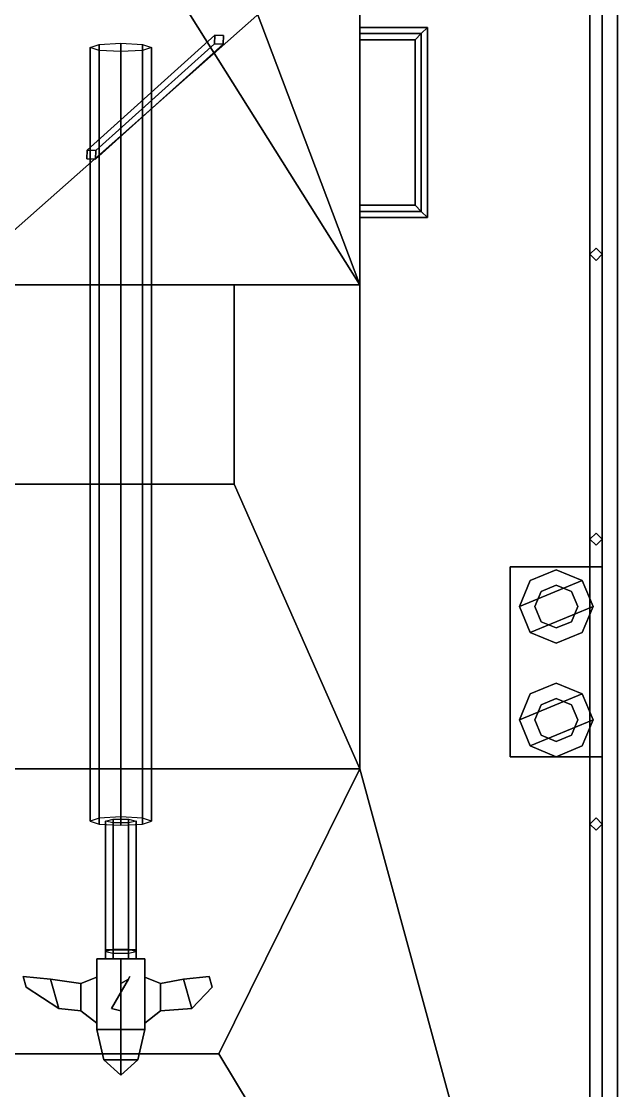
# Model space of a CAD drawing. Header units: millimetres. Extents: x -3.3 to 3.3, y -23.5 to 37.3.
# Drawn here: x 1.306 to 3.25, y -21.43 to -17.94 of the extents above; entities that cross this region are included whole.
import ezdxf

# ---------------------------------------------------------------- set-up
doc = ezdxf.new("R2010")
doc.units = ezdxf.units.MM
doc.layers.add('prop', color=1, linetype='Continuous')
doc.layers.add('railings', color=6, linetype='Continuous')

msp = doc.modelspace()

# ---------------------------------------------------------------- linework, layer by layer
for points in [[(3.25, -23.47), (3.25, -15.78, -1.68), (3.25, 10.1, -1.68), (3.25, 19.01)], [(3.25, -15.78, -1.68), (3.25, -23.47, -0.75), (-3.25, -23.47, -0.75), (-3.25, -15.78, -1.68)], [(2.41, -20.38, 2.17), (3.25, -23.47, 2.17), (3.25, -15.78, 2.17), (2.41, -15.78, 2.17)], [(3.25, -23.47, 2.17), (3.25, -23.47), (3.25, -15.78), (3.25, -15.78, 2.17)], [(3.25, -23.47), (3.25, -23.47, -0.75), (3.25, -15.78, -1.68), (3.25, -23.47)], [(1.08, -18.8, 5.02), (2.48, -17.56, 5.02), (-2.48, -17.56, 5.02), (-1.08, -18.8, 5.02)], [(-1.08, -18.8, 4.98), (-2.48, -17.56, 4.98), (2.48, -17.56, 4.98), (1.08, -18.8, 4.98)], [(2.48, -17.56, 4.98), (2.48, -17.56, 5.02), (1.08, -18.8, 5.02), (1.08, -18.8, 4.98)], [(2.41, -17.96, 2.67), (2.41, -17.98, 2.69), (2.61, -17.98, 2.69), (2.63, -17.96, 2.67)], [(2.41, -17.98, 2.65), (2.41, -17.96, 2.67), (2.63, -17.96, 2.67), (2.61, -17.98, 2.65)], [(2.41, -17.98, 2.37), (2.41, -17.96, 2.39), (2.63, -17.96, 2.39), (2.61, -17.98, 2.37)], [(2.41, -17.96, 2.39), (2.41, -17.98, 2.41), (2.61, -17.98, 2.41), (2.63, -17.96, 2.39)], [(2.41, -17.98, 2.94), (2.41, -17.96, 2.96), (2.63, -17.96, 2.96), (2.61, -17.98, 2.94)], [(2.41, -17.96, 2.96), (2.41, -17.98, 2.98), (2.61, -17.98, 2.98), (2.63, -17.96, 2.96)], [(2.63, -17.96, 2.67), (2.61, -17.98, 2.69), (2.61, -18.56, 2.69), (2.63, -18.58, 2.67)], [(2.61, -17.98, 2.65), (2.63, -17.96, 2.67), (2.63, -18.58, 2.67), (2.61, -18.56, 2.65)], [(2.61, -17.98, 2.37), (2.63, -17.96, 2.39), (2.63, -18.58, 2.39), (2.61, -18.56, 2.37)], [(2.63, -17.96, 2.39), (2.61, -17.98, 2.41), (2.61, -18.56, 2.41), (2.63, -18.58, 2.39)], [(2.61, -17.98, 2.94), (2.63, -17.96, 2.96), (2.63, -18.58, 2.96), (2.61, -18.56, 2.94)], [(2.63, -17.96, 2.96), (2.61, -17.98, 2.98), (2.61, -18.56, 2.98), (2.63, -18.58, 2.96)], [(1.5205, -18.3599, 4.58), (1.5487, -18.3613, 4.6), (1.9351, -18.0134, 4.6), (1.9366, -17.9851, 4.58)], [(1.5487, -18.3613, 4.56), (1.5205, -18.3599, 4.58), (1.9366, -17.9851, 4.58), (1.9351, -18.0134, 4.56)], [(1.5487, -18.3613, 4.28), (1.5205, -18.3599, 4.3), (1.9366, -17.9851, 4.3), (1.9351, -18.0134, 4.28)], [(1.5205, -18.3599, 4.3), (1.5487, -18.3613, 4.32), (1.9351, -18.0134, 4.32), (1.9366, -17.9851, 4.3)], [(1.5205, -18.3599, 4.03), (1.5487, -18.3613, 4.05), (1.9351, -18.0134, 4.05), (1.9366, -17.9851, 4.03)], [(1.5487, -18.3613, 4.01), (1.5205, -18.3599, 4.03), (1.9366, -17.9851, 4.03), (1.9351, -18.0134, 4.01)], [(1.5487, -18.3613, 3.73), (1.5205, -18.3599, 3.75), (1.9366, -17.9851, 3.75), (1.9351, -18.0134, 3.73)], [(1.5205, -18.3599, 3.75), (1.5487, -18.3613, 3.77), (1.9351, -18.0134, 3.77), (1.9366, -17.9851, 3.75)], [(1.5205, -18.3599, 3.46), (1.5487, -18.3613, 3.48), (1.9351, -18.0134, 3.48), (1.9366, -17.9851, 3.46)], [(1.5487, -18.3613, 3.44), (1.5205, -18.3599, 3.46), (1.9366, -17.9851, 3.46), (1.9351, -18.0134, 3.44)], [(1.5487, -18.3613, 4.84), (1.5205, -18.3599, 4.86), (1.9366, -17.9851, 4.86), (1.9351, -18.0134, 4.84)], [(1.5205, -18.3599, 4.86), (1.5487, -18.3613, 4.88), (1.9351, -18.0134, 4.88), (1.9366, -17.9851, 4.86)], [(1.9366, -17.9851, 3.3), (1.9351, -18.0134, 3.3), (1.9351, -18.0134, 4.98), (1.9366, -17.9851, 4.98)], [(1.9649, -17.9866, 3.3), (1.9366, -17.9851, 3.3), (1.9366, -17.9851, 4.98), (1.9649, -17.9866, 4.98)], [(1.9634, -18.0149, 3.3), (1.9649, -17.9866, 3.3), (1.9649, -17.9866, 4.98), (1.9634, -18.0149, 4.98)], [(2.41, -17.98, 2.69), (2.41, -18, 2.67), (2.59, -18, 2.67), (2.61, -17.98, 2.69)], [(2.41, -18, 2.67), (2.41, -17.98, 2.65), (2.61, -17.98, 2.65), (2.59, -18, 2.67)], [(2.41, -18, 2.39), (2.41, -17.98, 2.37), (2.61, -17.98, 2.37), (2.59, -18, 2.39)], [(2.41, -17.98, 2.41), (2.41, -18, 2.39), (2.59, -18, 2.39), (2.61, -17.98, 2.41)], [(2.41, -18, 2.96), (2.41, -17.98, 2.94), (2.61, -17.98, 2.94), (2.59, -18, 2.96)], [(2.41, -17.98, 2.98), (2.41, -18, 2.96), (2.59, -18, 2.96), (2.61, -17.98, 2.98)], [(2.61, -17.98, 2.69), (2.59, -18, 2.67), (2.59, -18.54, 2.67), (2.61, -18.56, 2.69)], [(2.59, -18, 2.67), (2.61, -17.98, 2.65), (2.61, -18.56, 2.65), (2.59, -18.54, 2.67)], [(2.59, -18, 2.39), (2.61, -17.98, 2.37), (2.61, -18.56, 2.37), (2.59, -18.54, 2.39)], [(2.61, -17.98, 2.41), (2.59, -18, 2.39), (2.59, -18.54, 2.39), (2.61, -18.56, 2.41)], [(2.59, -18, 2.96), (2.61, -17.98, 2.94), (2.61, -18.56, 2.94), (2.59, -18.54, 2.96)], [(2.61, -17.98, 2.98), (2.59, -18, 2.96), (2.59, -18.54, 2.96), (2.61, -18.56, 2.98)], [(1.53, -18.0248, -1.2551), (1.5593, -18.015, -1.3251), (1.5593, -20.5402, -1.68), (1.53, -20.55, -1.61)], [(1.5593, -18.0347, -1.1851), (1.53, -18.0248, -1.2551), (1.53, -20.55, -1.61), (1.5593, -20.5598, -1.54)], [(1.5487, -18.3613, 4.6), (1.5472, -18.3896, 4.58), (1.9634, -18.0149, 4.58), (1.9351, -18.0134, 4.6)], [(1.5472, -18.3896, 4.58), (1.5487, -18.3613, 4.56), (1.9351, -18.0134, 4.56), (1.9634, -18.0149, 4.58)], [(1.5472, -18.3896, 4.3), (1.5487, -18.3613, 4.28), (1.9351, -18.0134, 4.28), (1.9634, -18.0149, 4.3)], [(1.5487, -18.3613, 4.32), (1.5472, -18.3896, 4.3), (1.9634, -18.0149, 4.3), (1.9351, -18.0134, 4.32)], [(1.5487, -18.3613, 4.05), (1.5472, -18.3896, 4.03), (1.9634, -18.0149, 4.03), (1.9351, -18.0134, 4.05)], [(1.5472, -18.3896, 4.03), (1.5487, -18.3613, 4.01), (1.9351, -18.0134, 4.01), (1.9634, -18.0149, 4.03)], [(1.5472, -18.3896, 3.75), (1.5487, -18.3613, 3.73), (1.9351, -18.0134, 3.73), (1.9634, -18.0149, 3.75)], [(1.5487, -18.3613, 3.77), (1.5472, -18.3896, 3.75), (1.9634, -18.0149, 3.75), (1.9351, -18.0134, 3.77)], [(1.5487, -18.3613, 3.48), (1.5472, -18.3896, 3.46), (1.9634, -18.0149, 3.46), (1.9351, -18.0134, 3.48)], [(1.5472, -18.3896, 3.46), (1.5487, -18.3613, 3.44), (1.9351, -18.0134, 3.44), (1.9634, -18.0149, 3.46)], [(1.5472, -18.3896, 4.86), (1.5487, -18.3613, 4.84), (1.9351, -18.0134, 4.84), (1.9634, -18.0149, 4.86)], [(1.5487, -18.3613, 4.88), (1.5472, -18.3896, 4.86), (1.9634, -18.0149, 4.86), (1.9351, -18.0134, 4.88)], [(1.5593, -18.015, -1.3251), (1.63, -18.0109, -1.3541), (1.63, -20.5361, -1.709), (1.5593, -20.5402, -1.68)], [(1.63, -18.0387, -1.1561), (1.5593, -18.0347, -1.1851), (1.5593, -20.5598, -1.54), (1.63, -20.5639, -1.511)], [(1.63, -18.0109, -1.3541), (1.7007, -18.015, -1.3251), (1.7007, -20.5402, -1.68), (1.63, -20.5361, -1.709)], [(1.7007, -18.0347, -1.1851), (1.63, -18.0387, -1.1561), (1.63, -20.5639, -1.511), (1.7007, -20.5598, -1.54)], [(1.7007, -18.015, -1.3251), (1.73, -18.0248, -1.2551), (1.73, -20.55, -1.61), (1.7007, -20.5402, -1.68)], [(1.73, -18.0248, -1.2551), (1.7007, -18.0347, -1.1851), (1.7007, -20.5598, -1.54), (1.73, -20.55, -1.61)], [(1.9351, -18.0134, 3.3), (1.9634, -18.0149, 3.3), (1.9634, -18.0149, 4.98), (1.9351, -18.0134, 4.98)], [(1.5205, -18.3599, 3.3), (1.519, -18.3881, 3.3), (1.519, -18.3881, 4.98), (1.5205, -18.3599, 4.98)], [(1.519, -18.3881, 3.3), (1.5472, -18.3896, 3.3), (1.5472, -18.3896, 4.98), (1.519, -18.3881, 4.98)], [(1.5487, -18.3613, 3.3), (1.5205, -18.3599, 3.3), (1.5205, -18.3599, 4.98), (1.5487, -18.3613, 4.98)], [(1.5472, -18.3896, 3.3), (1.5487, -18.3613, 3.3), (1.5487, -18.3613, 4.98), (1.5472, -18.3896, 4.98)], [(2.41, -18.54, 2.67), (2.41, -18.56, 2.69), (2.61, -18.56, 2.69), (2.59, -18.54, 2.67)], [(2.41, -18.56, 2.65), (2.41, -18.54, 2.67), (2.59, -18.54, 2.67), (2.61, -18.56, 2.65)], [(2.41, -18.56, 2.37), (2.41, -18.54, 2.39), (2.59, -18.54, 2.39), (2.61, -18.56, 2.37)], [(2.41, -18.54, 2.39), (2.41, -18.56, 2.41), (2.61, -18.56, 2.41), (2.59, -18.54, 2.39)], [(2.41, -18.56, 2.94), (2.41, -18.54, 2.96), (2.59, -18.54, 2.96), (2.61, -18.56, 2.94)], [(2.41, -18.54, 2.96), (2.41, -18.56, 2.98), (2.61, -18.56, 2.98), (2.59, -18.54, 2.96)], [(2.41, -18.56, 2.69), (2.41, -18.58, 2.67), (2.63, -18.58, 2.67), (2.61, -18.56, 2.69)], [(2.41, -18.58, 2.67), (2.41, -18.56, 2.65), (2.61, -18.56, 2.65), (2.63, -18.58, 2.67)], [(2.41, -18.58, 2.39), (2.41, -18.56, 2.37), (2.61, -18.56, 2.37), (2.63, -18.58, 2.39)], [(2.41, -18.56, 2.41), (2.41, -18.58, 2.39), (2.63, -18.58, 2.39), (2.61, -18.56, 2.41)], [(2.41, -18.58, 2.96), (2.41, -18.56, 2.94), (2.61, -18.56, 2.94), (2.63, -18.58, 2.96)], [(2.41, -18.56, 2.98), (2.41, -18.58, 2.96), (2.63, -18.58, 2.96), (2.61, -18.56, 2.98)], [(1, -18.8, 2.54), (1, -19.45, 2.54), (2, -19.45, 2.54), (2, -18.8, 2.54)], [(2, -19.45, 2.54), (2, -19.45, 2.52), (2, -18.8, 2.52), (2, -18.8, 2.54)], [(1, -19.45, 2.54), (1, -19.45, 2.52), (2, -19.45, 2.52), (2, -19.45, 2.54)], [(2.9, -19.72, 2.24), (2.9, -20.34, 2.24), (3.2, -20.34, 2.24), (3.2, -19.72, 2.24)], [(2.9, -19.72, 2.17), (2.9, -20.34, 2.17), (2.9, -20.34, 2.24), (2.9, -19.72, 2.24)], [(3.2, -19.72, 2.24), (3.2, -19.72, 2.17), (2.9, -19.72, 2.17), (2.9, -19.72, 2.24)], [(3.05, -19.73, 2.53), (2.9651, -19.7651, 2.53), (2.93, -19.85, 2.53), (3.1349, -19.7651, 2.53)], [(3.05, -19.73, 2.48), (2.9651, -19.7651, 2.48), (2.9651, -19.7651, 2.53), (3.05, -19.73, 2.53)], [(3.1349, -19.7651, 2.48), (3.05, -19.73, 2.48), (3.05, -19.73, 2.53), (3.1349, -19.7651, 2.53)], [(3.2, -20.34, 2.24), (3.2, -20.34, 2.17), (3.2, -19.72, 2.17), (3.2, -19.72, 2.24)], [(2.9651, -19.7651, 2.48), (2.93, -19.85, 2.48), (2.93, -19.85, 2.53), (2.9651, -19.7651, 2.53)], [(3.1349, -19.7651, 2.53), (2.93, -19.85, 2.53), (2.9651, -19.9349, 2.53), (3.17, -19.85, 2.53)], [(3.05, -19.78, 2.24), (3.0005, -19.8005, 2.24), (3.0005, -19.8005, 2.48), (3.05, -19.78, 2.48)], [(3.0995, -19.8005, 2.24), (3.05, -19.78, 2.24), (3.05, -19.78, 2.48), (3.0995, -19.8005, 2.48)], [(3.17, -19.85, 2.48), (3.1349, -19.7651, 2.48), (3.1349, -19.7651, 2.53), (3.17, -19.85, 2.53)], [(3.0005, -19.8005, 2.24), (2.98, -19.85, 2.24), (2.98, -19.85, 2.48), (3.0005, -19.8005, 2.48)], [(3.12, -19.85, 2.24), (3.0995, -19.8005, 2.24), (3.0995, -19.8005, 2.48), (3.12, -19.85, 2.48)], [(2.93, -19.85, 2.48), (2.9651, -19.9349, 2.48), (2.9651, -19.9349, 2.53), (2.93, -19.85, 2.53)], [(3.17, -19.85, 2.53), (2.9651, -19.9349, 2.53), (3.05, -19.97, 2.53), (3.1349, -19.9349, 2.53)], [(2.98, -19.85, 2.24), (3.0005, -19.8995, 2.24), (3.0005, -19.8995, 2.48), (2.98, -19.85, 2.48)], [(3.0995, -19.8995, 2.24), (3.12, -19.85, 2.24), (3.12, -19.85, 2.48), (3.0995, -19.8995, 2.48)], [(3.1349, -19.9349, 2.48), (3.17, -19.85, 2.48), (3.17, -19.85, 2.53), (3.1349, -19.9349, 2.53)], [(3.0005, -19.8995, 2.24), (3.05, -19.92, 2.24), (3.05, -19.92, 2.48), (3.0005, -19.8995, 2.48)], [(3.05, -19.92, 2.24), (3.0995, -19.8995, 2.24), (3.0995, -19.8995, 2.48), (3.05, -19.92, 2.48)], [(2.9651, -19.9349, 2.48), (3.05, -19.97, 2.48), (3.05, -19.97, 2.53), (2.9651, -19.9349, 2.53)], [(3.05, -19.97, 2.48), (3.1349, -19.9349, 2.48), (3.1349, -19.9349, 2.53), (3.05, -19.97, 2.53)], [(3.05, -20.1, 2.53), (2.9651, -20.1351, 2.53), (2.93, -20.22, 2.53), (3.1349, -20.1351, 2.53)], [(3.05, -20.1, 2.48), (2.9651, -20.1351, 2.48), (2.9651, -20.1351, 2.53), (3.05, -20.1, 2.53)], [(3.1349, -20.1351, 2.48), (3.05, -20.1, 2.48), (3.05, -20.1, 2.53), (3.1349, -20.1351, 2.53)], [(3.1349, -20.1351, 2.53), (2.93, -20.22, 2.53), (2.9651, -20.3049, 2.53), (3.17, -20.22, 2.53)], [(2.9651, -20.1351, 2.48), (2.93, -20.22, 2.48), (2.93, -20.22, 2.53), (2.9651, -20.1351, 2.53)], [(3.17, -20.22, 2.48), (3.1349, -20.1351, 2.48), (3.1349, -20.1351, 2.53), (3.17, -20.22, 2.53)], [(3.0005, -20.1705, 2.24), (2.98, -20.22, 2.24), (2.98, -20.22, 2.48), (3.0005, -20.1705, 2.48)], [(3.05, -20.15, 2.24), (3.0005, -20.1705, 2.24), (3.0005, -20.1705, 2.48), (3.05, -20.15, 2.48)], [(3.0995, -20.1705, 2.24), (3.05, -20.15, 2.24), (3.05, -20.15, 2.48), (3.0995, -20.1705, 2.48)], [(3.12, -20.22, 2.24), (3.0995, -20.1705, 2.24), (3.0995, -20.1705, 2.48), (3.12, -20.22, 2.48)], [(2.93, -20.22, 2.48), (2.9651, -20.3049, 2.48), (2.9651, -20.3049, 2.53), (2.93, -20.22, 2.53)], [(3.17, -20.22, 2.53), (2.9651, -20.3049, 2.53), (3.05, -20.34, 2.53), (3.1349, -20.3049, 2.53)], [(2.98, -20.22, 2.24), (3.0005, -20.2695, 2.24), (3.0005, -20.2695, 2.48), (2.98, -20.22, 2.48)], [(3.0995, -20.2695, 2.24), (3.12, -20.22, 2.24), (3.12, -20.22, 2.48), (3.0995, -20.2695, 2.48)], [(3.1349, -20.3049, 2.48), (3.17, -20.22, 2.48), (3.17, -20.22, 2.53), (3.1349, -20.3049, 2.53)], [(3.0005, -20.2695, 2.24), (3.05, -20.29, 2.24), (3.05, -20.29, 2.48), (3.0005, -20.2695, 2.48)], [(3.05, -20.29, 2.24), (3.0995, -20.2695, 2.24), (3.0995, -20.2695, 2.48), (3.05, -20.29, 2.48)], [(2.9651, -20.3049, 2.48), (3.05, -20.34, 2.48), (3.05, -20.34, 2.53), (2.9651, -20.3049, 2.53)], [(3.05, -20.34, 2.48), (3.1349, -20.3049, 2.48), (3.1349, -20.3049, 2.53), (3.05, -20.34, 2.53)], [(2.9, -20.34, 2.24), (2.9, -20.34, 2.17), (3.2, -20.34, 2.17), (3.2, -20.34, 2.24)], [(1.95, -21.31, 2.17), (3.25, -23.47, 2.17), (3.25, -23.47, 2.17), (2.41, -20.38, 2.17)], [(1.58, -20.55, -1.61), (1.605, -20.544, -1.6529), (1.605, -20.9698, -1.7127), (1.58, -20.9758, -1.6698)], [(1.605, -20.556, -1.5671), (1.58, -20.55, -1.61), (1.58, -20.9758, -1.6698), (1.605, -20.9818, -1.627)], [(1.605, -20.544, -1.6529), (1.655, -20.544, -1.6529), (1.655, -20.9698, -1.7127), (1.605, -20.9698, -1.7127)], [(1.655, -20.556, -1.5671), (1.605, -20.556, -1.5671), (1.605, -20.9818, -1.627), (1.655, -20.9818, -1.627)], [(1.655, -20.544, -1.6529), (1.68, -20.55, -1.61), (1.68, -20.9758, -1.6698), (1.655, -20.9698, -1.7127)], [(1.68, -20.55, -1.61), (1.655, -20.556, -1.5671), (1.655, -20.9818, -1.627), (1.68, -20.9758, -1.6698)], [(-1.95, -21.31, 2.17), (-3.25, -23.47, 2.17), (3.25, -23.47, 2.17), (1.95, -21.31, 2.17)]]:
    msp.add_3dface(points)
at = {"color": 3}
for points in [[(1.08, -13.42, 3.3), (1.08, -15.28, 3.3), (2.41, -18.8, 3.3), (2.41, -9.25, 3.3)], [(2.41, -18.8, 3.3), (2.41, -18.8, 2.17), (2.41, -9.25, 2.17), (2.41, -9.25, 3.3)], [(0.5, -15.28, 3.3), (0.5, -15.76, 3.3), (2.41, -18.8, 3.3), (1.08, -15.28, 3.3)], [(-0.5, -15.76, 3.3), (-2.41, -18.8, 3.3), (2.41, -18.8, 3.3), (0.5, -15.76, 3.3)], [(-2.41, -18.8, 3.3), (-2.41, -18.8, 2.52), (2.41, -18.8, 2.52), (2.41, -18.8, 3.3)], [(2, -19.45, 2.52), (2.41, -20.38, 2.52), (2.41, -18.8, 2.52), (2, -18.8, 2.52)], [(2.41, -20.38, 2.52), (2.41, -20.38, 2.17), (2.41, -18.8, 2.17), (2.41, -18.8, 2.52)], [(-2, -19.45, 2.52), (-2.41, -20.38, 2.52), (2.41, -20.38, 2.52), (2, -19.45, 2.52)], [(-2.41, -20.38, 2.52), (-1.95, -21.31, 2.52), (1.95, -21.31, 2.52), (2.41, -20.38, 2.52)], [(1.95, -21.31, 2.52), (1.95, -21.31, 2.17), (2.41, -20.38, 2.17), (2.41, -20.38, 2.52)], [(-1.95, -21.31, 2.52), (-1.95, -21.31, 2.17), (1.95, -21.31, 2.17), (1.95, -21.31, 2.52)]]:
    msp.add_3dface(points, dxfattribs=at)
at = {"layer": 'prop'}
for points in [[(1.58, -21, -1.67), (1.605, -21, -1.6267), (1.605, -20.97, -1.6267), (1.58, -20.97, -1.67)], [(1.605, -21, -1.7133), (1.58, -21, -1.67), (1.58, -20.97, -1.67), (1.605, -20.97, -1.7133)], [(1.605, -21, -1.6267), (1.655, -21, -1.6267), (1.655, -20.97, -1.6267), (1.605, -20.97, -1.6267)], [(1.655, -21, -1.7133), (1.605, -21, -1.7133), (1.605, -20.97, -1.7133), (1.655, -20.97, -1.7133)], [(1.655, -21, -1.6267), (1.68, -21, -1.67), (1.68, -20.97, -1.67), (1.655, -20.97, -1.6267)], [(1.68, -21, -1.67), (1.655, -21, -1.7133), (1.655, -20.97, -1.7133), (1.68, -20.97, -1.67)], [(1.5521, -21.23, -1.715), (1.5521, -21.23, -1.625), (1.5521, -21, -1.625), (1.5521, -21, -1.715)], [(1.5521, -21.23, -1.625), (1.63, -21.23, -1.58), (1.63, -21, -1.58), (1.5521, -21, -1.625)], [(1.63, -21.23, -1.76), (1.5521, -21.23, -1.715), (1.5521, -21, -1.715), (1.63, -21, -1.76)], [(1.63, -21.23, -1.58), (1.7079, -21.23, -1.625), (1.7079, -21, -1.625), (1.63, -21, -1.58)], [(1.7079, -21.23, -1.715), (1.63, -21.23, -1.76), (1.63, -21, -1.76), (1.7079, -21, -1.715)], [(1.7079, -21.23, -1.625), (1.7079, -21.23, -1.715), (1.7079, -21, -1.715), (1.7079, -21, -1.625)], [(1.4285, -21.162, -1.821), (1.401, -21.0667, -1.7733), (1.3119, -21.058, -1.819), (1.3219, -21.0927, -1.8363)], [(1.3219, -21.0927, -1.8363), (1.3119, -21.058, -1.819), (1.401, -21.0667, -1.7733), (1.4285, -21.162, -1.821)], [(1.4285, -21.162, -1.821), (1.401, -21.0667, -1.7733), (1.5001, -21.08, -1.745), (1.5001, -21.17, -1.745)], [(1.5001, -21.17, -1.745), (1.5001, -21.08, -1.745), (1.401, -21.0667, -1.7733), (1.4285, -21.162, -1.821)], [(1.5521, -21.21, -1.715), (1.5521, -21.06, -1.715), (1.5001, -21.08, -1.745), (1.5001, -21.17, -1.745)], [(1.5001, -21.17, -1.745), (1.5001, -21.08, -1.745), (1.5521, -21.06, -1.715), (1.5521, -21.21, -1.715)], [(1.6, -21.162, -1.42), (1.655, -21.0667, -1.42), (1.66, -21.058, -1.32), (1.64, -21.0927, -1.32)], [(1.64, -21.0927, -1.32), (1.66, -21.058, -1.32), (1.655, -21.0667, -1.42), (1.6, -21.162, -1.42)], [(1.6, -21.162, -1.42), (1.655, -21.0667, -1.42), (1.63, -21.08, -1.52), (1.63, -21.17, -1.52)], [(1.63, -21.17, -1.52), (1.63, -21.08, -1.52), (1.655, -21.0667, -1.42), (1.6, -21.162, -1.42)], [(1.63, -21.21, -1.58), (1.63, -21.06, -1.58), (1.63, -21.08, -1.52), (1.63, -21.17, -1.52)], [(1.63, -21.17, -1.52), (1.63, -21.08, -1.52), (1.63, -21.06, -1.58), (1.63, -21.21, -1.58)], [(1.7079, -21.21, -1.715), (1.7079, -21.06, -1.715), (1.7599, -21.08, -1.745), (1.7599, -21.17, -1.745)], [(1.7599, -21.17, -1.745), (1.7599, -21.08, -1.745), (1.7079, -21.06, -1.715), (1.7079, -21.21, -1.715)], [(1.8615, -21.162, -1.769), (1.834, -21.0667, -1.8167), (1.7599, -21.08, -1.745), (1.7599, -21.17, -1.745)], [(1.7599, -21.17, -1.745), (1.7599, -21.08, -1.745), (1.834, -21.0667, -1.8167), (1.8615, -21.162, -1.769)], [(1.8615, -21.162, -1.769), (1.834, -21.0667, -1.8167), (1.9181, -21.058, -1.871), (1.9281, -21.0927, -1.8537)], [(1.9281, -21.0927, -1.8537), (1.9181, -21.058, -1.871), (1.834, -21.0667, -1.8167), (1.8615, -21.162, -1.769)], [(1.5749, -21.33, -1.6382), (1.5521, -21.23, -1.625), (1.5521, -21.23, -1.715), (1.5749, -21.33, -1.7018)], [(1.63, -21.33, -1.6064), (1.63, -21.23, -1.58), (1.5521, -21.23, -1.625), (1.5749, -21.33, -1.6382)], [(1.5749, -21.33, -1.7018), (1.5521, -21.23, -1.715), (1.63, -21.23, -1.76), (1.63, -21.33, -1.7336)], [(1.6851, -21.33, -1.6382), (1.7079, -21.23, -1.625), (1.63, -21.23, -1.58), (1.63, -21.33, -1.6064)], [(1.63, -21.33, -1.7336), (1.63, -21.23, -1.76), (1.7079, -21.23, -1.715), (1.6851, -21.33, -1.7018)], [(1.6851, -21.33, -1.7018), (1.7079, -21.23, -1.715), (1.7079, -21.23, -1.625), (1.6851, -21.33, -1.6382)], [(1.63, -21.38, -1.67), (1.5749, -21.33, -1.7018), (1.63, -21.33, -1.7336), (1.63, -21.38, -1.67)], [(1.63, -21.38, -1.67), (1.5749, -21.33, -1.6382), (1.5749, -21.33, -1.7018), (1.63, -21.38, -1.67)], [(1.63, -21.38, -1.67), (1.63, -21.33, -1.6064), (1.5749, -21.33, -1.6382), (1.63, -21.38, -1.67)], [(1.63, -21.38, -1.67), (1.6851, -21.33, -1.6382), (1.63, -21.33, -1.6064), (1.63, -21.38, -1.67)], [(1.63, -21.38, -1.67), (1.6851, -21.33, -1.7018), (1.6851, -21.33, -1.6382), (1.63, -21.38, -1.67)], [(1.63, -21.38, -1.67), (1.63, -21.33, -1.7336), (1.6851, -21.33, -1.7018), (1.63, -21.38, -1.67)]]:
    msp.add_3dface(points, dxfattribs=at)
at = {"layer": 'railings'}
for points in [[(3.16, 20.36, 2.65), (3.16, -23.38, 2.65), (3.2, -23.38, 2.65), (3.2, 20.36, 2.65)], [(3.2, 20.36, 2.65), (3.2, -23.38, 2.65), (3.16, -23.38, 2.65), (3.16, 20.36, 2.65)], [(3.16, 20.36, 3.11), (3.16, -23.38, 3.11), (3.2, -23.38, 3.11), (3.2, 20.36, 3.11)], [(3.2, 20.36, 3.11), (3.2, -23.38, 3.11), (3.16, -23.38, 3.11), (3.16, 20.36, 3.11)], [(3.18, -18.68, 2.17), (3.16, -18.7, 2.17), (3.16, -18.7, 3.11), (3.18, -18.68, 3.11)], [(3.16, -18.7, 2.17), (3.18, -18.72, 2.17), (3.18, -18.72, 3.11), (3.16, -18.7, 3.11)], [(3.2, -18.7, 2.17), (3.18, -18.68, 2.17), (3.18, -18.68, 3.11), (3.2, -18.7, 3.11)], [(3.18, -18.72, 2.17), (3.2, -18.7, 2.17), (3.2, -18.7, 3.11), (3.18, -18.72, 3.11)], [(3.18, -19.61, 2.17), (3.16, -19.63, 2.17), (3.16, -19.63, 3.11), (3.18, -19.61, 3.11)], [(3.2, -19.63, 2.17), (3.18, -19.61, 2.17), (3.18, -19.61, 3.11), (3.2, -19.63, 3.11)], [(3.16, -19.63, 2.17), (3.18, -19.65, 2.17), (3.18, -19.65, 3.11), (3.16, -19.63, 3.11)], [(3.18, -19.65, 2.17), (3.2, -19.63, 2.17), (3.2, -19.63, 3.11), (3.18, -19.65, 3.11)], [(3.18, -20.54, 2.17), (3.16, -20.56, 2.17), (3.16, -20.56, 3.11), (3.18, -20.54, 3.11)], [(3.2, -20.56, 2.17), (3.18, -20.54, 2.17), (3.18, -20.54, 3.11), (3.2, -20.56, 3.11)], [(3.16, -20.56, 2.17), (3.18, -20.58, 2.17), (3.18, -20.58, 3.11), (3.16, -20.56, 3.11)], [(3.18, -20.58, 2.17), (3.2, -20.56, 2.17), (3.2, -20.56, 3.11), (3.18, -20.58, 3.11)]]:
    msp.add_3dface(points, dxfattribs=at)

doc.saveas('drawing.dxf')
